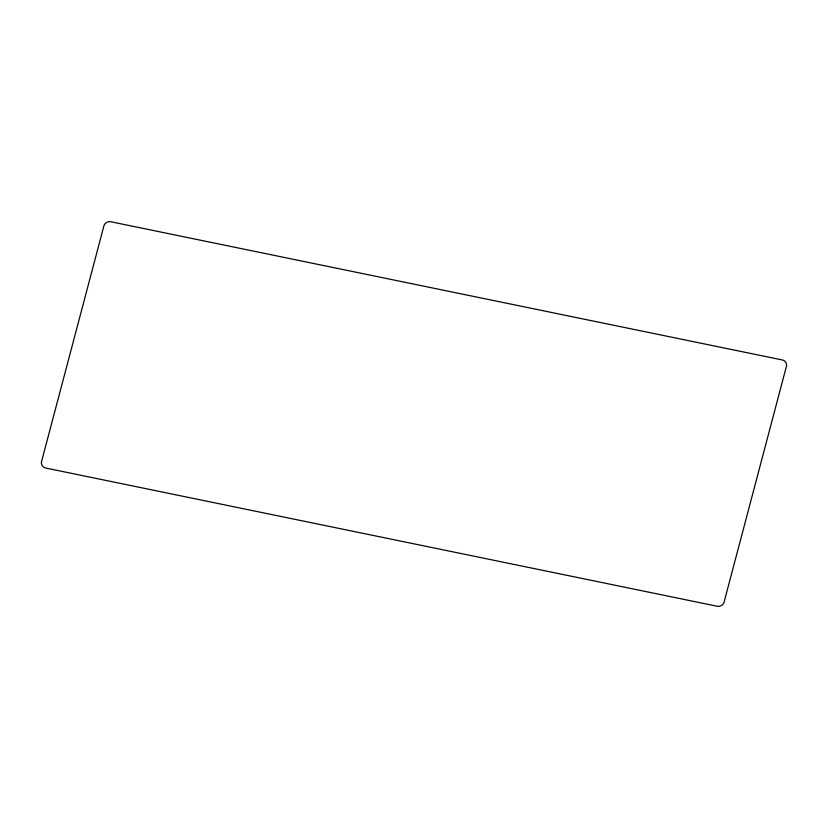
<?xml version="1.0" encoding="UTF-8"?>
<svg xmlns="http://www.w3.org/2000/svg" width="828" height="828" viewBox="0 0 828 828"><rect width="100%" height="100%" fill="white"/><g stroke="black" fill="none" stroke-linecap="round" stroke-linejoin="round"><path stroke-width="1.24" d="M41.555 461.569L41.441 462.19A5.91 5.558 -19.6 0 0 45.095 467.913L717.793 606.375A5.91 5.558 -19.6 0 0 723.941 602.67L786.559 365.81A5.91 5.558 -19.6 0 0 782.905 360.087L110.207 221.625A5.91 5.558 -19.6 0 0 104.059 225.33L41.555 461.569"/></g></svg>
